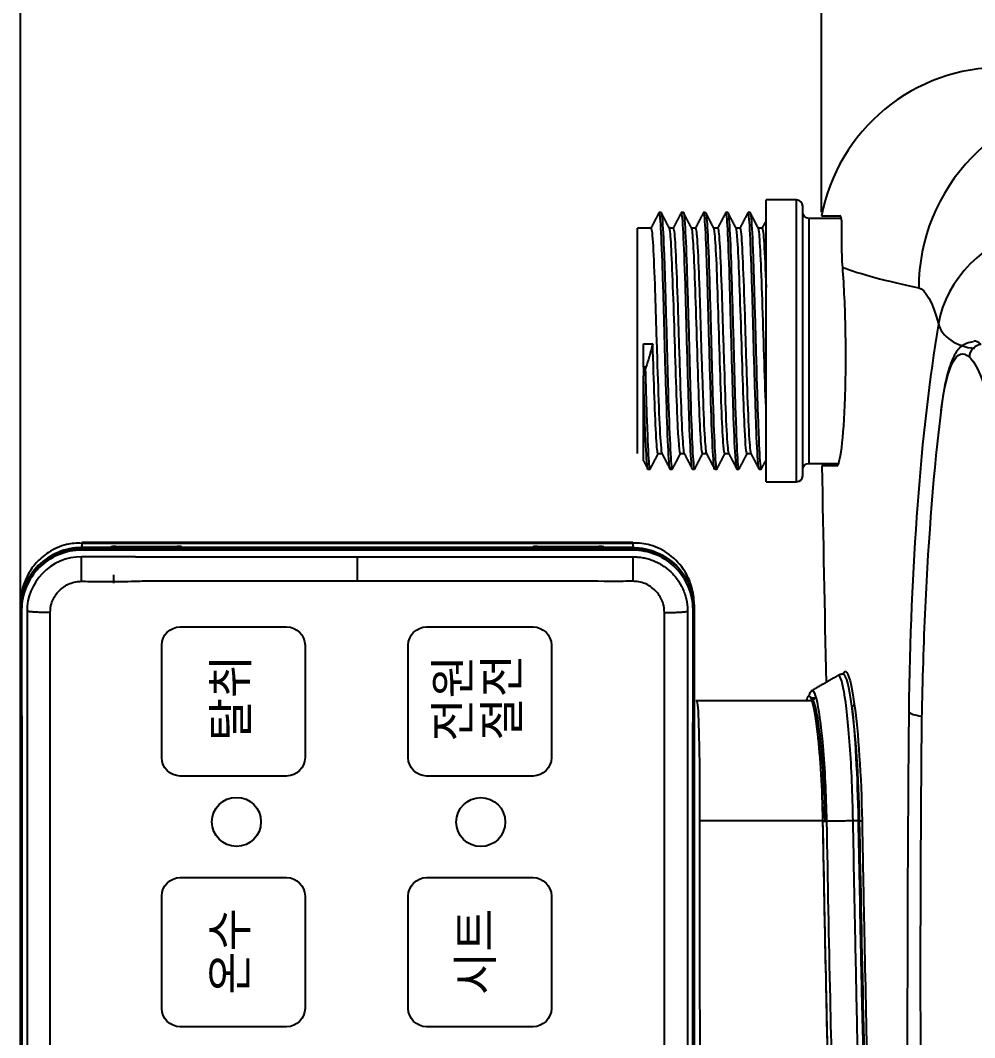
# Model space of a CAD drawing. Header units: millimetres. Extents: x 28 to 2369, y -329 to 1679.
# Drawn here: x 959.8 to 1037.6, y 1302.8 to 1385.9 of the extents above; entities that cross this region are included whole.
import ezdxf

# ---------------------------------------------------------------- set-up
doc = ezdxf.new("R2010")
doc.units = ezdxf.units.MM
doc.layers.get('Defpoints').update_dxf_attribs({"linetype": 'CONTINUOUS'})
doc.layers.add('1LINE', color=7, linetype='CONTINUOUS')
doc.styles.add('Annotative', font='malgun.ttf')
doc.dimstyles.new('WOO', dxfattribs={"dimtxt": 20, "dimasz": 2, "dimexe": 1.25, "dimexo": 0.3, "dimgap": 1, "dimtad": 1, "dimdec": 1, "dimzin": 1, "dimdsep": 46, "dimtxsty": 'Annotative', "dimcen": 0, "dimclrd": 1, "dimclre": 1, "dimclrt": 2, "dimadec": 0, "dimazin": 0, "dimtfac": 1, "dimtdec": 1, "dimtofl": 0, "dimtmove": 0, "dimatfit": 3, "dimfxl": 0, "dimarcsym": 0})

# ---------------------------------------------------------------- blocks, each defined once
blk = doc.blocks.new('*D10')
at = {"layer": '1LINE', "color": 1, "lineweight": -2}
for p, q in [((959.768, 1338.148), (959.768, 1509.311)), ((1424.692, 1367.077), (1424.692, 1509.311)), ((961.768, 1508.061), (1422.692, 1508.061))]:
    blk.add_line(p, q, dxfattribs=at)
at = {"layer": '1LINE', "color": 1}
for points in [[(961.768, 1508.394), (961.768, 1507.728), (959.768, 1508.061)], [(1422.692, 1508.394), (1422.692, 1507.728), (1424.692, 1508.061)]]:
    blk.add_solid(points, dxfattribs=at)
at = {"layer": 'Defpoints', "color": 0}
for p in [(1424.692, 1508.061), (1424.692, 1366.777), (959.768, 1337.848)]:
    blk.add_point(p, dxfattribs=at)
at = {"layer": '1LINE', "color": 2, "insert": (1192.23, 1519.394), "char_height": 20, "attachment_point": 5, "style": 'Annotative'}
blk.add_mtext('464', dxfattribs=at)
blk = doc.blocks.new('*D16')
at = {"layer": '1LINE', "color": 1, "lineweight": -2}
for p, q in [((1025.134, 1370.203), (1025.134, 1452.57)), ((1424.692, 1367.575), (1424.692, 1452.57)), ((1027.134, 1451.32), (1422.692, 1451.32))]:
    blk.add_line(p, q, dxfattribs=at)
at = {"layer": '1LINE', "color": 1}
for points in [[(1027.134, 1451.653), (1027.134, 1450.987), (1025.134, 1451.32)], [(1422.692, 1451.653), (1422.692, 1450.987), (1424.692, 1451.32)]]:
    blk.add_solid(points, dxfattribs=at)
at = {"layer": 'Defpoints', "color": 0}
for p in [(1424.692, 1451.32), (1025.134, 1369.903), (1424.692, 1367.275)]:
    blk.add_point(p, dxfattribs=at)
at = {"layer": '1LINE', "color": 2, "insert": (1224.913, 1462.653), "char_height": 20, "attachment_point": 5, "style": 'Annotative'}
blk.add_mtext('400', dxfattribs=at)

msp = doc.modelspace()

# ---------------------------------------------------------------- linework, layer by layer
at = {"layer": '1LINE'}
for p, q in [((1023.117, 1371.203), (1020.617, 1371.203)), ((1020.617, 1359.703), (1020.617, 1371.203)), ((1023.117, 1348.203), (1023.117, 1371.203)), ((1023.617, 1359.703), (1023.617, 1370.703)), ((1012.059, 1370.18), (1011.896, 1370.18)), ((1013.875, 1370.18), (1013.707, 1370.18)), ((1015.688, 1370.18), (1015.524, 1370.18)), ((1017.502, 1370.18), (1017.338, 1370.18)), ((1019.318, 1370.18), (1019.151, 1370.18)), ((1026.724, 1369.703), (1024.117, 1369.703)), ((1024.117, 1369.703), (1024.117, 1359.703)), ((1011.23, 1368.903), (1010.117, 1368.903)), ((1010.117, 1359.703), (1010.117, 1368.903)), ((1013.043, 1368.903), (1012.735, 1368.903)), ((1014.859, 1368.903), (1014.549, 1368.903)), ((1016.672, 1368.903), (1016.363, 1368.903)), ((1018.487, 1368.903), (1018.178, 1368.903)), ((1020.302, 1368.903), (1019.992, 1368.903)), ((1010.117, 1350.503), (1010.117, 1359.703)), ((1010.617, 1357.546), (1010.617, 1359.467)), ((1020.617, 1348.203), (1020.617, 1359.703)), ((1023.617, 1348.703), (1023.617, 1359.703)), ((1024.117, 1359.703), (1024.117, 1349.703)), ((1010.617, 1357.546), (1010.617, 1357.395)), ((1010.812, 1357.546), (1010.617, 1357.546)), ((1010.617, 1357.395), (1010.617, 1356.859)), ((1011.817, 1350.503), (1012.127, 1350.503)), ((1013.632, 1350.503), (1013.941, 1350.503)), ((1015.448, 1350.503), (1015.756, 1350.503)), ((1017.26, 1350.503), (1017.57, 1350.503)), ((1019.076, 1350.503), (1019.384, 1350.503)), ((1010.986, 1349.225), (1011.153, 1349.225)), ((1012.803, 1349.225), (1012.967, 1349.225)), ((1014.617, 1349.225), (1014.78, 1349.225)), ((1016.429, 1349.225), (1016.597, 1349.225)), ((1018.246, 1349.225), (1018.409, 1349.225)), ((1020.059, 1349.225), (1020.224, 1349.225)), ((1024.117, 1349.703), (1026.483, 1349.703)), ((1020.617, 1348.203), (1023.117, 1348.203)), ((1009.74, 1343.247), (964.795, 1343.247)), ((967.159, 1342.833), (964.768, 1342.833)), ((1009.765, 1342.833), (964.77, 1342.833)), ((1009.753, 1343.169), (964.782, 1343.169)), ((967.159, 1342.833), (967.159, 1342.896)), ((967.559, 1342.833), (967.559, 1342.928)), ((967.559, 1342.928), (972.559, 1342.928)), ((972.559, 1342.833), (972.559, 1342.928)), ((972.959, 1342.896), (972.959, 1342.833)), ((1001.577, 1342.833), (972.959, 1342.833)), ((1001.577, 1342.833), (1001.577, 1342.896)), ((1001.977, 1342.833), (1001.977, 1342.928)), ((1001.977, 1342.928), (1006.977, 1342.928)), ((1006.977, 1342.833), (1006.977, 1342.928)), ((1007.377, 1342.896), (1007.377, 1342.833)), ((1009.767, 1342.833), (1007.377, 1342.833)), ((1024.412, 1330.339), (1014.89, 1330.339)), ((1024.622, 1330.534), (1024.317, 1330.534)), ((1025.432, 1320.539), (1015.202, 1320.539)), ((1025.26, 1320.536), (1025.433, 1320.539)), ((1028.139, 1320.539), (1028.256, 1320.539)), ((1028.256, 1320.539), (1028.455, 1320.543))]:
    msp.add_line(p, q, dxfattribs=at)
for centre in [(977.404, 1320.454), (997.338, 1320.44)]:
    msp.add_circle(centre, 2, dxfattribs=at)
for centre, start, end in [((1023.117, 1370.703), 0, 90), ((1023.117, 1348.703), 270, 0)]:
    msp.add_arc(centre, 0.5, start, end, dxfattribs=at)
at = {"layer": '1LINE', "extrusion": (0, 0, -1)}
for centre, start, end in [((-1024.117, 1370.203), 270, 0), ((-1024.117, 1349.203), 0, 89.99998)]:
    msp.add_arc(centre, 0.5, start, end, dxfattribs=at)
at = {"layer": '1LINE'}
for centre, major_axis, ratio, start_param, end_param in [((1047.848, 1364.136), (-3.176, -14.66), 0.983811, 3.358362, 4.929434), ((1037.639, 1361.119), (-2.957, 0.503), 0.671351, 0.260245, 1.684262), ((1038.187, 1358.416), (0.665, 0.747), 0.957771, 0.748405, 2.308125), ((967.559, 1342.896), (-0.4, 0), 0.079257, 4.712389, 6.283185), ((967.159, 1342.697), (-0.2, 0), 0.996854, 3.892059, 4.712389), ((972.559, 1342.896), (-0.4, 0), 0.079257, 3.141593, 4.712389), ((972.959, 1342.697), (-0.2, 0), 0.996854, 4.712389, 5.532719), ((1001.977, 1342.896), (-0.4, 0), 0.079257, 4.712389, 6.283185), ((1001.577, 1342.697), (-0.2, 0), 0.996854, 3.892059, 4.712389), ((1006.977, 1342.896), (-0.4, 0), 0.079257, 3.141593, 4.712389), ((1007.377, 1342.697), (-0.2, 0), 0.996854, 4.712389, 5.532719), ((1027.625, 1330.048), (0.198, 0.027), 0.776965, 4.605342, 6.127959)]:
    msp.add_ellipse(centre, major_axis=major_axis, ratio=ratio, start_param=start_param, end_param=end_param, dxfattribs=at)
for points, knots in [([(1039.846, 1382.026), (1036.372, 1382.026), (1032.995, 1380.813), (1027.643, 1376.408), (1025.797, 1373.312), (1025.134, 1369.903)], [0, 0, 0, 0, 0.5, 0.5, 1, 1, 1, 1]), ([(1012.8, 1349.225), (1012.8, 1349.225), (1012.799, 1349.225), (1012.747, 1349.233), (1012.704, 1349.759), (1012.593, 1351.726), (1012.543, 1353.157), (1012.443, 1356.485), (1012.38, 1358.401), (1012.281, 1362.188), (1012.235, 1364.034), (1012.123, 1367.152), (1012.076, 1368.427), (1011.979, 1369.928), (1011.924, 1370.257), (1011.878, 1370.164)], [0, 0, 0, 0, 0.001695, 0.001695, 0.170842, 0.170842, 0.33999, 0.33999, 0.509137, 0.509137, 0.678284, 0.678284, 0.847431, 0.847431, 1, 1, 1, 1]), ([(1012.075, 1370.161), (1012.099, 1370.113), (1012.122, 1369.952), (1012.193, 1369.114), (1012.254, 1368.072), (1012.353, 1365.271), (1012.4, 1363.545), (1012.511, 1359.907), (1012.557, 1357.979), (1012.656, 1354.453), (1012.717, 1352.876), (1012.813, 1350.486), (1012.862, 1349.673), (1012.936, 1349.27), (1012.953, 1349.223), (1012.969, 1349.226)], [0, 0, 0, 0, 0.08264, 0.08264, 0.25509, 0.25509, 0.427541, 0.427541, 0.599991, 0.599991, 0.772441, 0.772441, 0.944891, 0.944891, 1, 1, 1, 1]), ([(1014.615, 1349.227), (1014.584, 1349.233), (1014.554, 1349.431), (1014.474, 1350.433), (1014.412, 1351.557), (1014.315, 1354.459), (1014.265, 1356.235), (1014.151, 1359.982), (1014.107, 1361.932), (1014.004, 1365.413), (1013.944, 1366.964), (1013.848, 1369.236), (1013.794, 1369.938), (1013.721, 1370.183), (1013.706, 1370.193), (1013.691, 1370.16)], [0, 0, 0, 0, 0.10375, 0.10375, 0.273066, 0.273066, 0.442383, 0.442383, 0.611699, 0.611699, 0.781016, 0.781016, 0.950332, 0.950332, 1, 1, 1, 1]), ([(1013.876, 1370.179), (1013.916, 1370.173), (1013.951, 1369.853), (1014.044, 1368.474), (1014.101, 1367.252), (1014.196, 1364.186), (1014.252, 1362.369), (1014.361, 1358.673), (1014.401, 1356.777), (1014.507, 1353.413), (1014.563, 1351.975), (1014.657, 1349.932), (1014.715, 1349.328), (1014.774, 1349.229), (1014.778, 1349.225), (1014.783, 1349.225)], [0, 0, 0, 0, 0.135022, 0.135022, 0.304863, 0.304863, 0.474705, 0.474705, 0.644546, 0.644546, 0.814388, 0.814388, 0.984229, 0.984229, 1, 1, 1, 1]), ([(1016.429, 1349.227), (1016.417, 1349.227), (1016.405, 1349.255), (1016.346, 1349.55), (1016.295, 1350.301), (1016.182, 1352.662), (1016.14, 1354.237), (1016.033, 1357.759), (1015.974, 1359.722), (1015.879, 1363.436), (1015.824, 1365.192), (1015.714, 1368.038), (1015.672, 1369.112), (1015.585, 1370.018), (1015.553, 1370.185), (1015.522, 1370.178)], [0, 0, 0, 0, 0.039855, 0.039855, 0.211788, 0.211788, 0.383722, 0.383722, 0.555655, 0.555655, 0.727588, 0.727588, 0.899521, 0.899521, 1, 1, 1, 1]), ([(1015.707, 1370.161), (1015.752, 1370.059), (1015.792, 1369.544), (1015.896, 1367.716), (1015.945, 1366.329), (1016.043, 1363.041), (1016.105, 1361.156), (1016.204, 1357.451), (1016.248, 1355.615), (1016.359, 1352.458), (1016.407, 1351.178), (1016.504, 1349.532), (1016.565, 1349.144), (1016.612, 1349.24)], [0, 0, 0, 0, 0.153942, 0.153942, 0.324041, 0.324041, 0.49414, 0.49414, 0.66424, 0.66424, 0.834339, 0.834339, 1, 1, 1, 1]), ([(1018.227, 1349.243), (1018.19, 1349.323), (1018.157, 1349.687), (1018.064, 1351.15), (1018.007, 1352.466), (1017.911, 1355.634), (1017.852, 1357.493), (1017.744, 1361.305), (1017.702, 1363.194), (1017.593, 1366.475), (1017.54, 1367.874), (1017.444, 1369.705), (1017.385, 1370.181), (1017.336, 1370.18)], [0, 0, 0, 0, 0.130782, 0.130782, 0.306065, 0.306065, 0.481349, 0.481349, 0.656633, 0.656633, 0.831916, 0.831916, 1, 1, 1, 1]), ([(1017.504, 1370.179), (1017.516, 1370.179), (1017.528, 1370.152), (1017.586, 1369.867), (1017.636, 1369.126), (1017.747, 1366.85), (1017.789, 1365.316), (1017.894, 1361.85), (1017.954, 1359.925), (1018.047, 1356.26), (1018.099, 1354.507), (1018.209, 1351.601), (1018.251, 1350.497), (1018.339, 1349.438), (1018.376, 1349.224), (1018.411, 1349.227)], [0, 0, 0, 0, 0.039354, 0.039354, 0.208942, 0.208942, 0.378529, 0.378529, 0.548117, 0.548117, 0.717704, 0.717704, 0.887292, 0.887292, 1, 1, 1, 1]), ([(1020.058, 1349.227), (1020.034, 1349.234), (1020.011, 1349.343), (1019.942, 1350.02), (1019.882, 1350.998), (1019.778, 1353.693), (1019.734, 1355.397), (1019.621, 1359.067), (1019.571, 1361.037), (1019.473, 1364.63), (1019.412, 1366.268), (1019.312, 1368.799), (1019.264, 1369.653), (1019.182, 1370.154), (1019.159, 1370.207), (1019.137, 1370.162)], [0, 0, 0, 0, 0.076353, 0.076353, 0.246038, 0.246038, 0.415723, 0.415723, 0.585408, 0.585408, 0.755093, 0.755093, 0.924778, 0.924778, 1, 1, 1, 1]), ([(1019.333, 1370.162), (1019.35, 1370.125), (1019.367, 1370.03), (1019.431, 1369.434), (1019.489, 1368.492), (1019.593, 1365.887), (1019.636, 1364.228), (1019.746, 1360.63), (1019.798, 1358.691), (1019.893, 1355.115), (1019.952, 1353.464), (1020.054, 1350.859), (1020.098, 1349.94), (1020.179, 1349.318), (1020.202, 1349.223), (1020.225, 1349.228)], [0, 0, 0, 0, 0.059692, 0.059692, 0.232256, 0.232256, 0.404821, 0.404821, 0.577386, 0.577386, 0.74995, 0.74995, 0.922515, 0.922515, 1, 1, 1, 1]), ([(1026.874, 1365.704), (1026.773, 1367.009), (1026.808, 1368.069), (1026.818, 1369.516), (1026.784, 1369.903), (1026.643, 1369.903)], [0, 0, 0, 0, 0.5, 0.5, 1, 1, 1, 1]), ([(1014.841, 1368.889), (1014.888, 1368.972), (1014.945, 1368.664), (1015.044, 1367.264), (1015.092, 1366.126), (1015.202, 1363.364), (1015.249, 1361.723), (1015.35, 1358.395), (1015.411, 1356.729), (1015.51, 1353.826), (1015.562, 1352.586), (1015.663, 1351.042), (1015.702, 1350.618), (1015.745, 1350.523)], [0, 0, 0, 0, 0.161078, 0.161078, 0.333924, 0.333924, 0.50677, 0.50677, 0.679617, 0.679617, 0.852463, 0.852463, 1, 1, 1, 1]), ([(1011.228, 1368.902), (1011.231, 1368.902), (1011.234, 1368.901), (1011.291, 1368.847), (1011.349, 1368.342), (1011.447, 1366.532), (1011.502, 1365.253), (1011.608, 1362.287), (1011.651, 1360.585), (1011.762, 1357.283), (1011.817, 1355.676), (1011.914, 1352.977), (1011.973, 1351.899), (1012.058, 1350.817), (1012.089, 1350.568), (1012.122, 1350.515)], [0, 0, 0, 0, 0.009951, 0.009951, 0.184824, 0.184824, 0.359696, 0.359696, 0.534569, 0.534569, 0.709442, 0.709442, 0.884314, 0.884314, 1, 1, 1, 1]), ([(1013.647, 1350.517), (1013.568, 1350.409), (1013.481, 1351.488), (1013.295, 1355.705), (1013.206, 1359.025), (1012.999, 1364.989), (1012.905, 1367.482), (1012.788, 1368.7), (1012.763, 1368.844), (1012.737, 1368.881)], [0, 0, 0, 0, 0.277261, 0.277261, 0.596178, 0.596178, 0.915094, 0.915094, 1, 1, 1, 1]), ([(1013.043, 1368.901), (1013.066, 1368.906), (1013.09, 1368.819), (1013.172, 1368.245), (1013.217, 1367.399), (1013.321, 1365.065), (1013.38, 1363.58), (1013.477, 1360.352), (1013.531, 1358.629), (1013.64, 1355.467), (1013.684, 1354.009), (1013.793, 1351.769), (1013.848, 1351.002), (1013.908, 1350.596), (1013.921, 1350.542), (1013.935, 1350.519)], [0, 0, 0, 0, 0.080037, 0.080037, 0.254964, 0.254964, 0.429891, 0.429891, 0.604818, 0.604818, 0.779745, 0.779745, 0.954672, 0.954672, 1, 1, 1, 1]), ([(1015.464, 1350.518), (1015.449, 1350.491), (1015.434, 1350.501), (1015.366, 1350.705), (1015.316, 1351.247), (1015.226, 1352.989), (1015.173, 1354.185), (1015.075, 1356.914), (1015.035, 1358.456), (1014.936, 1361.529), (1014.881, 1363.054), (1014.79, 1365.69), (1014.742, 1366.812), (1014.642, 1368.361), (1014.601, 1368.808), (1014.556, 1368.889)], [0, 0, 0, 0, 0.050387, 0.050387, 0.209528, 0.209528, 0.368669, 0.368669, 0.527811, 0.527811, 0.686952, 0.686952, 0.846093, 0.846093, 1, 1, 1, 1]), ([(1017.262, 1350.503), (1017.225, 1350.502), (1017.184, 1350.726), (1017.098, 1351.728), (1017.057, 1352.66), (1016.954, 1355.039), (1016.905, 1356.469), (1016.816, 1359.47), (1016.764, 1361.048), (1016.663, 1363.989), (1016.622, 1365.322), (1016.524, 1367.425), (1016.471, 1368.199), (1016.408, 1368.748), (1016.39, 1368.843), (1016.372, 1368.882)], [0, 0, 0, 0, 0.124506, 0.124506, 0.287082, 0.287082, 0.449658, 0.449658, 0.612234, 0.612234, 0.774811, 0.774811, 0.937387, 0.937387, 1, 1, 1, 1]), ([(1016.657, 1368.888), (1016.672, 1368.917), (1016.689, 1368.9), (1016.762, 1368.644), (1016.815, 1367.993), (1016.913, 1365.955), (1016.972, 1364.582), (1017.074, 1361.493), (1017.12, 1359.77), (1017.233, 1356.512), (1017.282, 1354.963), (1017.381, 1352.431), (1017.442, 1351.482), (1017.515, 1350.72), (1017.538, 1350.572), (1017.563, 1350.523)], [0, 0, 0, 0, 0.054725, 0.054725, 0.22739, 0.22739, 0.400055, 0.400055, 0.572721, 0.572721, 0.745386, 0.745386, 0.918051, 0.918051, 1, 1, 1, 1]), ([(1019.082, 1350.524), (1019.015, 1350.46), (1018.946, 1351.123), (1018.794, 1354.315), (1018.699, 1357.469), (1018.494, 1363.58), (1018.402, 1366.443), (1018.26, 1368.467), (1018.224, 1368.82), (1018.184, 1368.89)], [0, 0, 0, 0, 0.222659, 0.222659, 0.542793, 0.542793, 0.862926, 0.862926, 1, 1, 1, 1]), ([(1018.485, 1368.901), (1018.518, 1368.908), (1018.552, 1368.744), (1018.639, 1367.882), (1018.683, 1366.906), (1018.793, 1364.384), (1018.846, 1362.832), (1018.943, 1359.538), (1019.002, 1357.83), (1019.107, 1354.762), (1019.152, 1353.386), (1019.263, 1351.372), (1019.313, 1350.739), (1019.367, 1350.537), (1019.373, 1350.523), (1019.379, 1350.514)], [0, 0, 0, 0, 0.107893, 0.107893, 0.282361, 0.282361, 0.456829, 0.456829, 0.631296, 0.631296, 0.805764, 0.805764, 0.980232, 0.980232, 1, 1, 1, 1]), ([(1020.617, 1354.268), (1020.513, 1356.768), (1020.424, 1360.131), (1020.226, 1365.908), (1020.128, 1368.099), (1020.026, 1368.804), (1020.013, 1368.859), (1020, 1368.883)], [0, 0, 0, 0, 0.466922, 0.466922, 0.933844, 0.933844, 1, 1, 1, 1]), ([(1020.299, 1368.903), (1020.35, 1368.906), (1020.41, 1368.462), (1020.509, 1366.757), (1020.562, 1365.526), (1020.617, 1364.049)], [0, 0, 0, 0, 0.498999, 0.498999, 1, 1, 1, 1]), ([(1026.39, 1349.503), (1026.53, 1349.503), (1026.67, 1350.029), (1026.913, 1351.973), (1027.015, 1353.407), (1027.13, 1356.733), (1027.145, 1358.627), (1027.075, 1362.383), (1026.991, 1364.199), (1026.874, 1365.704)], [0, 0, 0, 0, 0.25, 0.25, 0.5, 0.5, 0.75, 0.75, 1, 1, 1, 1]), ([(1034.694, 1361.095), (1033.94, 1356.684), (1033.374, 1351.655), (1032.575, 1340.981), (1032.342, 1335.351), (1032.269, 1329.396)], [0, 0, 0, 0, 0.5, 0.5, 1, 1, 1, 1]), ([(1011.373, 1359.467), (1011.33, 1359.288), (1011.285, 1359.11), (1011.189, 1358.756), (1011.138, 1358.579), (1011, 1358.116), (1010.908, 1357.83), (1010.812, 1357.546)], [0, 0, 0, 0, 0.27556, 0.27556, 0.551111, 0.551111, 1, 1, 1, 1]), ([(1011.815, 1350.518), (1011.761, 1350.501), (1011.708, 1350.942), (1011.566, 1353.427), (1011.469, 1356.369), (1011.373, 1359.467)], [0, 0, 0, 0, 0.35718, 0.35718, 1, 1, 1, 1]), ([(1037.513, 1359.629), (1037.135, 1359.566), (1036.451, 1359.319), (1035.85, 1358.346), (1035.319, 1356.859), (1035.023, 1355.094), (1034.887, 1354.01), (1034.871, 1353.873)], [0, 0, 0, 0, 0.173392, 0.367158, 0.641007, 0.955374, 1, 1, 1, 1]), ([(1034.931, 1354.113), (1035.151, 1355.887), (1035.471, 1357.233), (1036.255, 1358.707), (1036.721, 1358.82), (1037.21, 1358.385)], [0, 0, 0, 0, 0.5, 0.5, 1, 1, 1, 1]), ([(1010.761, 1357.395), (1010.808, 1355.561), (1010.865, 1353.869), (1010.97, 1351.163), (1011.013, 1350.152), (1011.097, 1349.356), (1011.126, 1349.219), (1011.154, 1349.227)], [0, 0, 0, 0, 0.393054, 0.393054, 0.786107, 0.786107, 1, 1, 1, 1]), ([(1010.973, 1349.241), (1010.957, 1349.27), (1010.942, 1349.343), (1010.881, 1349.859), (1010.823, 1350.769), (1010.715, 1353.363), (1010.672, 1355.023), (1010.617, 1356.859)], [0, 0, 0, 0, 0.129279, 0.129279, 0.56464, 0.56464, 1, 1, 1, 1]), ([(1010.617, 1349.923), (1010.617, 1349.923), (1010.617, 1349.949), (1010.617, 1350.245), (1010.617, 1351.036), (1010.617, 1353.436), (1010.617, 1355.054), (1010.617, 1356.859)], [0, 0, 0, 0, 0.097199, 0.097199, 0.5486, 0.5486, 1, 1, 1, 1]), ([(1224.776, 844.683), (1212.04, 844.676), (1199.232, 846.913), (1175.255, 854.472), (1163.931, 859.799), (1147.735, 869.631), (1142.456, 873.239), (1132.448, 880.928), (1127.681, 885.023), (1118.579, 893.668), (1114.242, 898.216), (1105.95, 907.714), (1101.979, 912.687), (1090.767, 927.939), (1084.203, 938.582), (1075.751, 955.273), (1073.247, 961.001), (1069.512, 969.601), (1068.291, 972.48), (1066.124, 978.383), (1065.154, 981.394), (1063.19, 987.402), (1062.155, 990.385), (1060.174, 996.382), (1059.264, 999.408), (1056.73, 1008.532), (1055.294, 1014.654), (1052.921, 1023.798), (1052.192, 1026.856), (1050.933, 1033.003), (1050.37, 1036.086), (1048.639, 1045.329), (1047.496, 1051.491), (1045.901, 1060.75), (1045.399, 1063.841), (1044.549, 1070.046), (1044.179, 1073.157), (1043.063, 1082.488), (1042.342, 1088.71), (1040.305, 1107.393), (1039.061, 1119.861), (1035.998, 1157.349), (1034.841, 1182.341), (1034.133, 1219.818), (1033.983, 1232.305), (1033.652, 1257.265), (1033.503, 1269.738), (1033.254, 1294.665), (1033.192, 1307.121), (1033.275, 1321.123), (1033.286, 1322.679), (1033.311, 1325.79), (1033.317, 1327.353), (1033.397, 1331.981), (1033.494, 1335.019), (1033.901, 1343.774), (1034.327, 1349.212), (1034.931, 1354.113)], [0, 0, 0, 0, 0.0625, 0.0625, 0.125, 0.125, 0.15625, 0.15625, 0.1875, 0.1875, 0.21875, 0.21875, 0.25, 0.25, 0.3125, 0.3125, 0.34375, 0.34375, 0.359375, 0.359375, 0.375, 0.375, 0.390625, 0.390625, 0.40625, 0.40625, 0.4375, 0.4375, 0.453125, 0.453125, 0.46875, 0.46875, 0.5, 0.5, 0.515625, 0.515625, 0.53125, 0.53125, 0.5625, 0.5625, 0.625, 0.625, 0.75, 0.75, 0.8125, 0.8125, 0.875, 0.875, 0.9375, 0.9375, 0.945313, 0.945313, 0.953125, 0.953125, 0.96875, 0.96875, 1, 1, 1, 1]), ([(964.77, 1342.833), (963.45, 1342.833), (962.151, 1342.289), (960.308, 1340.448), (959.769, 1339.144), (959.77, 1337.846)], [0, 0, 0, 0, 0.5, 0.5, 1, 1, 1, 1]), ([(959.77, 1337.792), (959.769, 1339.091), (960.31, 1340.397), (962.154, 1342.237), (963.467, 1342.779), (964.77, 1342.779)], [0, 0, 0, 0, 0.5, 0.5, 1, 1, 1, 1]), ([(964.791, 1343.178), (964.357, 1343.208), (963.407, 1343.147), (962.102, 1342.543), (961.071, 1341.662), (960.419, 1340.743), (960.052, 1339.91), (959.884, 1339.255), (959.823, 1338.855), (959.802, 1338.648), (959.796, 1338.562), (959.795, 1338.532)], [0, 0, 0, 0, 0.155524, 0.354608, 0.517014, 0.65446, 0.768743, 0.856153, 0.912329, 0.961412, 1, 1, 1, 1]), ([(964.77, 1342.627), (963.477, 1342.627), (962.21, 1342.097), (960.405, 1340.298), (959.872, 1339.032), (959.872, 1337.743)], [0, 0, 0, 0, 0.5, 0.5, 1, 1, 1, 1]), ([(964.77, 1342.779), (966.103, 1342.779), (967.436, 1342.779), (974.103, 1342.779), (979.436, 1342.779), (985.602, 1342.779), (986.435, 1342.779), (988.601, 1342.779), (989.934, 1342.779), (996.601, 1342.779), (1001.934, 1342.779), (1008.1, 1342.779), (1008.933, 1342.779), (1009.765, 1342.779)], [0, 0, 0, 0, 0.088897, 0.088897, 0.444487, 0.444487, 0.5, 0.5, 0.588897, 0.588897, 0.944487, 0.944487, 1, 1, 1, 1]), ([(1014.741, 1338.524), (1014.741, 1338.587), (1014.724, 1338.752), (1014.662, 1339.206), (1014.475, 1339.959), (1013.938, 1341.114), (1012.833, 1342.318), (1011.281, 1343.109), (1010.242, 1343.215), (1009.748, 1343.192)], [0, 0, 0, 0, 0.077546, 0.136942, 0.230855, 0.372739, 0.609365, 0.823687, 1, 1, 1, 1]), ([(1009.765, 1342.833), (1011.085, 1342.833), (1012.384, 1342.289), (1014.227, 1340.448), (1014.766, 1339.144), (1014.765, 1337.846)], [0, 0, 0, 0, 0.5, 0.5, 1, 1, 1, 1]), ([(1009.765, 1342.779), (1011.067, 1342.779), (1012.378, 1342.239), (1014.223, 1340.4), (1014.766, 1339.09), (1014.765, 1337.792)], [0, 0, 0, 0, 0.5, 0.5, 1, 1, 1, 1]), ([(1014.663, 1337.743), (1014.663, 1339.032), (1014.132, 1340.295), (1012.327, 1342.095), (1011.058, 1342.627), (1009.765, 1342.627)], [0, 0, 0, 0, 0.5, 0.5, 1, 1, 1, 1]), ([(964.768, 1342.082), (963.562, 1342.091), (961.247, 1341.083), (960.305, 1338.767), (960.312, 1337.64)], [0, 0, 0, 0, 0.51559, 1, 1, 1, 1]), ([(962.209, 1337.532), (962.217, 1337.776), (962.243, 1338.018), (962.403, 1338.575), (962.563, 1338.877), (962.999, 1339.405), (963.277, 1339.633), (963.865, 1339.944), (964.209, 1340.042), (964.621, 1340.078), (964.694, 1340.082), (964.768, 1340.085)], [0, 0, 0, 0, 0.177439, 0.177439, 0.433194, 0.433194, 0.688948, 0.688948, 0.944703, 0.944703, 1, 1, 1, 1]), ([(964.768, 1340.085), (964.869, 1340.084), (965.217, 1340.08), (965.829, 1340.081), (967.194, 1340.078), (968.313, 1340.081), (969.168, 1340.083)], [0, 0, 0, 0, 0.068944, 0.237286, 0.41744, 1, 1, 1, 1]), ([(987.268, 1340.082), (981.723, 1340.082), (976.178, 1340.082), (970.145, 1340.082), (969.656, 1340.082), (969.168, 1340.081)], [0, 0, 0, 0, 0.919001, 0.919001, 1, 1, 1, 1]), ([(1009.768, 1340.085), (1009.501, 1340.094), (1009.232, 1340.082), (1008.619, 1340.078), (1008.275, 1340.078), (1006.555, 1340.085), (1005.179, 1340.082), (998.301, 1340.082), (992.798, 1340.082), (987.286, 1340.082), (987.277, 1340.082), (987.268, 1340.082)], [0, 0, 0, 0, 0.035937, 0.035937, 0.081787, 0.081787, 0.265188, 0.265188, 0.998792, 0.998792, 1, 1, 1, 1]), ([(1012.326, 1337.532), (1012.318, 1337.776), (1012.292, 1338.018), (1012.132, 1338.575), (1011.972, 1338.877), (1011.536, 1339.405), (1011.258, 1339.633), (1010.67, 1339.944), (1010.326, 1340.042), (1009.914, 1340.078), (1009.841, 1340.082), (1009.768, 1340.085)], [0, 0, 0, 0, 0.177439, 0.177439, 0.433194, 0.433194, 0.688948, 0.688948, 0.944703, 0.944703, 1, 1, 1, 1]), ([(959.778, 1097.451), (959.779, 1098.714), (959.78, 1099.977), (959.784, 1106.555), (959.787, 1111.871), (959.792, 1122.503), (959.794, 1127.819), (959.796, 1133.188), (959.796, 1133.24), (959.798, 1140.157), (959.8, 1147.022), (959.802, 1157.319), (959.803, 1160.752), (959.804, 1171.05), (959.805, 1177.915), (959.805, 1188.213), (959.805, 1191.646), (959.805, 1201.944), (959.805, 1208.81), (959.804, 1219.108), (959.804, 1222.541), (959.802, 1232.839), (959.801, 1239.705), (959.799, 1250.004), (959.798, 1253.437), (959.796, 1263.735), (959.794, 1270.601), (959.791, 1280.9), (959.79, 1284.333), (959.787, 1291.199), (959.786, 1294.632), (959.783, 1304.931), (959.78, 1311.797), (959.776, 1322.097), (959.775, 1325.53), (959.773, 1330.679), (959.772, 1332.396), (959.771, 1334.971), (959.77, 1335.829), (959.77, 1337.056), (959.77, 1337.424), (959.77, 1337.792)], [0, 0, 0, 0, 0.015766, 0.015766, 0.082129, 0.082129, 0.148492, 0.148492, 0.149144, 0.149144, 0.23484, 0.23484, 0.277689, 0.277689, 0.363385, 0.363385, 0.406234, 0.406234, 0.491931, 0.491931, 0.534779, 0.534779, 0.620476, 0.620476, 0.663325, 0.663325, 0.749022, 0.749022, 0.791871, 0.791871, 0.83472, 0.83472, 0.920417, 0.920417, 0.963266, 0.963266, 0.98469, 0.98469, 0.995402, 0.995402, 1, 1, 1, 1]), ([(959.872, 1337.743), (959.873, 1336.532), (959.873, 1335.32), (959.876, 1329.263), (959.878, 1324.417), (959.88, 1319.57), (959.88, 1319.57), (959.88, 1319.569)], [0, 0, 0, 0, 0.199986, 0.199986, 0.999928, 0.999928, 1, 1, 1, 1]), ([(962.209, 1097.19), (962.209, 1141.604), (962.209, 1186.018), (962.209, 1252.687), (962.209, 1274.941), (962.209, 1308.427), (962.209, 1319.659), (962.209, 1332.295), (962.209, 1333.699), (962.209, 1335.804), (962.211, 1336.507), (962.204, 1337.316), (962.205, 1337.424), (962.209, 1337.532)], [0, 0, 0, 0, 0.554389, 0.554389, 0.832173, 0.832173, 0.972371, 0.972371, 0.989896, 0.989896, 0.998658, 0.998658, 1, 1, 1, 1]), ([(1012.326, 1097.19), (1012.326, 1141.604), (1012.326, 1186.018), (1012.326, 1252.687), (1012.326, 1274.941), (1012.326, 1308.427), (1012.326, 1319.659), (1012.326, 1332.295), (1012.326, 1333.699), (1012.326, 1335.804), (1012.324, 1336.507), (1012.331, 1337.316), (1012.33, 1337.424), (1012.326, 1337.532)], [0, 0, 0, 0, 0.554389, 0.554389, 0.832173, 0.832173, 0.972371, 0.972371, 0.989896, 0.989896, 0.998658, 0.998658, 1, 1, 1, 1]), ([(1014.654, 1097.401), (1014.654, 1098.546), (1014.653, 1099.69), (1014.649, 1105.68), (1014.646, 1110.525), (1014.642, 1120.215), (1014.64, 1125.06), (1014.637, 1131.017), (1014.637, 1132.129), (1014.634, 1140.106), (1014.632, 1146.971), (1014.63, 1157.269), (1014.629, 1160.701), (1014.628, 1170.999), (1014.627, 1177.865), (1014.627, 1188.163), (1014.627, 1191.596), (1014.627, 1201.894), (1014.627, 1208.76), (1014.628, 1219.058), (1014.629, 1222.491), (1014.63, 1232.79), (1014.631, 1239.655), (1014.634, 1249.954), (1014.634, 1253.387), (1014.637, 1263.686), (1014.639, 1270.552), (1014.642, 1280.851), (1014.643, 1284.284), (1014.645, 1291.15), (1014.646, 1294.583), (1014.65, 1304.882), (1014.652, 1311.748), (1014.656, 1322.047), (1014.658, 1325.48), (1014.66, 1330.63), (1014.66, 1332.347), (1014.662, 1334.921), (1014.662, 1335.78), (1014.662, 1337.006), (1014.663, 1337.375), (1014.663, 1337.743)], [0, 0, 0, 0, 0.014291, 0.014291, 0.074774, 0.074774, 0.135257, 0.135257, 0.149141, 0.149141, 0.234838, 0.234838, 0.277687, 0.277687, 0.363384, 0.363384, 0.406233, 0.406233, 0.49193, 0.49193, 0.534779, 0.534779, 0.620476, 0.620476, 0.663325, 0.663325, 0.749022, 0.749022, 0.791871, 0.791871, 0.83472, 0.83472, 0.920417, 0.920417, 0.963266, 0.963266, 0.98469, 0.98469, 0.995402, 0.995402, 1, 1, 1, 1]), ([(1014.765, 1337.792), (1014.765, 1336.463), (1014.764, 1335.134), (1014.761, 1328.488), (1014.759, 1323.17), (1014.749, 1296.585), (1014.742, 1275.317), (1014.732, 1232.783), (1014.729, 1211.516), (1014.73, 1188.426), (1014.73, 1186.603), (1014.73, 1177.915), (1014.731, 1171.05), (1014.732, 1160.752), (1014.733, 1157.319), (1014.735, 1147.022), (1014.737, 1140.157), (1014.74, 1129.86), (1014.742, 1126.427), (1014.746, 1116.13), (1014.75, 1109.266), (1014.755, 1100.751), (1014.756, 1099.101), (1014.757, 1097.451)], [0, 0, 0, 0, 0.016591, 0.016591, 0.082954, 0.082954, 0.348406, 0.348406, 0.613859, 0.613859, 0.636615, 0.636615, 0.722311, 0.722311, 0.76516, 0.76516, 0.850856, 0.850856, 0.893704, 0.893704, 0.979401, 0.979401, 1, 1, 1, 1]), ([(1027.723, 1320.535), (1027.681, 1322.699), (1027.592, 1324.843), (1027.336, 1328.513), (1027.162, 1330.024), (1026.82, 1332.024), (1026.634, 1332.49), (1026.482, 1332.386)], [0, 0, 0, 0, 0.334476, 0.334476, 0.668953, 0.668953, 1, 1, 1, 1]), ([(1026.901, 1332.486), (1026.972, 1332.678), (1027.049, 1332.758), (1027.349, 1332.619), (1027.598, 1331.683), (1027.824, 1330.051)], [0, 0, 0, 0, 0.272753, 0.272753, 1, 1, 1, 1]), ([(1027.625, 1329.892), (1027.406, 1331.497), (1027.164, 1332.418), (1026.936, 1332.526), (1026.92, 1332.529), (1026.904, 1332.527)], [0, 0, 0, 0, 0.927259, 0.927259, 1, 1, 1, 1]), ([(1024.175, 1330.832), (1024.326, 1331.363), (1024.517, 1331.252), (1024.901, 1329.778), (1025.098, 1328.401), (1025.405, 1324.838), (1025.514, 1322.692), (1025.554, 1320.496)], [0, 0, 0, 0, 0.331592, 0.331592, 0.665796, 0.665796, 1, 1, 1, 1]), ([(1014.918, 1330.331), (1014.987, 1330.311), (1015.025, 1330.119), (1015.103, 1329.077), (1015.144, 1327.804), (1015.192, 1324.529), (1015.204, 1322.557), (1015.202, 1320.539)], [0, 0, 0, 0, 0.212003, 0.212003, 0.606002, 0.606002, 1, 1, 1, 1]), ([(1024.154, 1330.719), (1024.149, 1330.721), (1024.145, 1330.723), (1024.137, 1330.725), (1024.134, 1330.726), (1024.127, 1330.727), (1024.123, 1330.727), (1024.115, 1330.727), (1024.11, 1330.726), (1024.101, 1330.724), (1024.097, 1330.723), (1024.087, 1330.719), (1024.082, 1330.717), (1024.073, 1330.711), (1024.068, 1330.707), (1024.058, 1330.699), (1024.054, 1330.694), (1024.044, 1330.684), (1024.039, 1330.678), (1024.029, 1330.665), (1024.025, 1330.658), (1024.015, 1330.643), (1024.011, 1330.635), (1024.001, 1330.619), (1023.997, 1330.61), (1023.988, 1330.591), (1023.983, 1330.581), (1023.974, 1330.56), (1023.97, 1330.549), (1023.961, 1330.527), (1023.957, 1330.515), (1023.949, 1330.492), (1023.945, 1330.479), (1023.937, 1330.454), (1023.933, 1330.441), (1023.925, 1330.415), (1023.921, 1330.401), (1023.914, 1330.374), (1023.91, 1330.36), (1023.906, 1330.343), (1023.905, 1330.341), (1023.905, 1330.339)], [0, 0, 0, 0, 0.052012, 0.052012, 0.084755, 0.084755, 0.129948, 0.129948, 0.179685, 0.179685, 0.232403, 0.232403, 0.287064, 0.287064, 0.342955, 0.342955, 0.399559, 0.399559, 0.45648, 0.45648, 0.513407, 0.513407, 0.570079, 0.570079, 0.626275, 0.626275, 0.6818, 0.6818, 0.736482, 0.736482, 0.790167, 0.790167, 0.842718, 0.842718, 0.894011, 0.894011, 0.943911, 0.943911, 0.993747, 0.993747, 1, 1, 1, 1]), ([(1025.265, 1320.49), (1025.216, 1323.166), (1025.056, 1325.779), (1024.634, 1329.525), (1024.375, 1330.652), (1024.154, 1330.719)], [0, 0, 0, 0, 0.5, 0.5, 1, 1, 1, 1]), ([(1024.154, 1330.719), (1024.371, 1330.6), (1024.622, 1329.455), (1025.032, 1325.735), (1025.186, 1323.154), (1025.234, 1320.535)], [0, 0, 0, 0, 0.5, 0.5, 1, 1, 1, 1]), ([(1025.433, 1320.539), (1025.395, 1322.564), (1025.291, 1324.598), (1024.999, 1327.929), (1024.812, 1329.227), (1024.52, 1330.328), (1024.413, 1330.533), (1024.314, 1330.533)], [0, 0, 0, 0, 0.387547, 0.387547, 0.775094, 0.775094, 1, 1, 1, 1]), ([(1032.269, 1329.396), (1032.264, 1328.903), (1032.26, 1328.409), (1032.198, 1321.458), (1032.162, 1314.999), (1032.14, 1301.595), (1032.157, 1294.652), (1032.201, 1287.705)], [0, 0, 0, 0, 0.035538, 0.035538, 0.500613, 0.500613, 1, 1, 1, 1]), ([(1032.269, 1329.396), (1032.366, 1329.338), (1032.554, 1329.224), (1033.04, 1329.122), (1033.317, 1329.078), (1033.332, 1329.076)], [0, 0, 0, 0, 0.502434, 0.973915, 1, 1, 1, 1]), ([(1025.234, 1320.535), (1025.236, 1320.402), (1025.239, 1320.269), (1025.251, 1319.602), (1025.261, 1319.069), (1025.311, 1316.403), (1025.352, 1314.27), (1025.552, 1304.341), (1025.729, 1296.546), (1025.928, 1288.752)], [0, 0, 0, 0, 0.012582, 0.012582, 0.06291, 0.06291, 0.264222, 0.264222, 1, 1, 1, 1]), ([(1025.96, 1288.689), (1025.911, 1290.615), (1025.863, 1292.541), (1025.723, 1298.319), (1025.635, 1302.171), (1025.449, 1310.846), (1025.353, 1315.668), (1025.265, 1320.49)], [0, 0, 0, 0, 0.181703, 0.181703, 0.545108, 0.545108, 1, 1, 1, 1]), ([(1025.554, 1320.496), (1025.642, 1315.674), (1025.738, 1310.852), (1025.925, 1302.178), (1026.013, 1298.326), (1026.153, 1292.548), (1026.201, 1290.622), (1026.25, 1288.696)], [0, 0, 0, 0, 0.454893, 0.454893, 0.818298, 0.818298, 1, 1, 1, 1]), ([(1028.419, 1288.752), (1028.406, 1289.266), (1028.393, 1289.781), (1028.26, 1295.025), (1028.149, 1299.755), (1028.003, 1306.411), (1027.963, 1308.337), (1027.852, 1313.687), (1027.786, 1317.111), (1027.723, 1320.535)], [0, 0, 0, 0, 0.048586, 0.048586, 0.495012, 0.495012, 0.676826, 0.676826, 1, 1, 1, 1]), ([(1028.139, 1320.539), (1028.202, 1317.117), (1028.268, 1313.694), (1028.378, 1308.346), (1028.419, 1306.42), (1028.576, 1299.248), (1028.7, 1294.002), (1028.834, 1288.757)], [0, 0, 0, 0, 0.323034, 0.323034, 0.50484, 0.50484, 1, 1, 1, 1]), ([(1028.455, 1320.543), (1028.457, 1320.409), (1028.46, 1320.276), (1028.472, 1319.61), (1028.482, 1319.076), (1028.532, 1316.41), (1028.573, 1314.277), (1028.774, 1304.35), (1028.952, 1296.555), (1029.153, 1288.762)], [0, 0, 0, 0, 0.012583, 0.012583, 0.062915, 0.062915, 0.264245, 0.264245, 1, 1, 1, 1]), ([(959.88, 1319.569), (959.887, 1300.186), (959.894, 1280.803), (959.899, 1261.419), (959.899, 1261.418), (959.899, 1261.418)], [0, 0, 0, 0, 0.999957, 0.999957, 1, 1, 1, 1])]:
    msp.add_open_spline(points, degree=3, knots=knots, dxfattribs=at)
for points, degree in [([(1011.889, 1370.185), (1011.554, 1369.544), (1011.22, 1368.903)], 2), ([(1012.75, 1368.873), (1012.408, 1369.529), (1012.066, 1370.186)], 2), ([(1013.702, 1370.183), (1013.368, 1369.543), (1013.034, 1368.903)], 2), ([(1014.561, 1368.879), (1014.219, 1369.535), (1013.877, 1370.192)], 2), ([(1015.52, 1370.19), (1015.184, 1369.546), (1014.848, 1368.903)], 2), ([(1016.38, 1368.87), (1016.038, 1369.527), (1015.696, 1370.183)], 2), ([(1017.335, 1370.192), (1016.993, 1369.536), (1016.651, 1368.88)], 2), ([(1018.19, 1368.879), (1017.848, 1369.536), (1017.506, 1370.192)], 2), ([(1019.146, 1370.187), (1018.812, 1369.545), (1018.477, 1368.903)], 2), ([(1020.008, 1368.872), (1019.666, 1369.528), (1019.324, 1370.185)], 2), ([(1025.134, 1369.903), (1025.47, 1369.903), (1025.973, 1369.903), (1026.643, 1369.903)], 3), ([(1020.553, 1369.403), (1020.292, 1368.903)], 1), ([(1042.678, 1369.302), (1038.35, 1367.727), (1035.285, 1364.751), (1034.694, 1361.095)], 3), ([(1026.874, 1365.704), (1028.301, 1365.163), (1030.368, 1364.605), (1033.08, 1364.031)], 3), ([(1033.08, 1364.031), (1033.628, 1363.915), (1034.194, 1362.899), (1034.694, 1361.095)], 3), ([(1010.617, 1359.467), (1010.869, 1359.467), (1011.121, 1359.467), (1011.373, 1359.467)], 3), ([(1038.143, 1359.436), (1037.953, 1359.619), (1037.765, 1359.699), (1037.583, 1359.677)], 3), ([(1037.21, 1358.385), (1037.808, 1357.853), (1038.417, 1356.401), (1038.905, 1354.253)], 3), ([(1010.761, 1357.395), (1010.713, 1357.395), (1010.665, 1357.395), (1010.617, 1357.395)], 3), ([(1010.812, 1357.546), (1010.795, 1357.496), (1010.778, 1357.445), (1010.761, 1357.395)], 3), ([(1010.574, 1350.002), (1010.778, 1349.61), (1010.982, 1349.218)], 2), ([(1011.16, 1349.222), (1011.494, 1349.862), (1011.828, 1350.503)], 2), ([(1012.115, 1350.525), (1012.457, 1349.869), (1012.799, 1349.213)], 2), ([(1012.97, 1349.214), (1013.306, 1349.858), (1013.642, 1350.503)], 2), ([(1013.928, 1350.528), (1014.27, 1349.872), (1014.612, 1349.215)], 2), ([(1014.787, 1349.219), (1015.129, 1349.875), (1015.471, 1350.531)], 2), ([(1015.739, 1350.535), (1016.081, 1349.879), (1016.423, 1349.223)], 2), ([(1016.601, 1349.217), (1016.936, 1349.86), (1017.271, 1350.503)], 2), ([(1017.555, 1350.532), (1017.897, 1349.876), (1018.239, 1349.22)], 2), ([(1018.413, 1349.215), (1018.749, 1349.859), (1019.085, 1350.503)], 2), ([(1019.372, 1350.526), (1019.714, 1349.869), (1020.056, 1349.213)], 2), ([(1020.231, 1349.221), (1020.43, 1349.603), (1020.629, 1349.984)], 2), ([(1025.172, 1349.503), (1025.283, 1343.614), (1025.399, 1337.725), (1025.52, 1331.836)], 3), ([(1026.39, 1349.503), (1025.819, 1349.503), (1025.413, 1349.503), (1025.172, 1349.503)], 3), ([(964.792, 1343.247), (964.788, 1343.248), (964.785, 1343.222), (964.782, 1343.169)], 3), ([(1009.743, 1343.247), (1009.747, 1343.248), (1009.75, 1343.222), (1009.753, 1343.169)], 3), ([(964.782, 1343.169), (964.774, 1343.057), (964.77, 1342.945), (964.768, 1342.833)], 3), ([(964.77, 1342.779), (964.77, 1342.833)], 1), ([(964.77, 1342.779), (964.77, 1342.762), (964.77, 1342.711), (964.77, 1342.627)], 3), ([(1009.765, 1342.627), (987.268, 1342.627), (964.77, 1342.627)], 2), ([(1009.753, 1343.169), (1009.761, 1343.057), (1009.765, 1342.945), (1009.767, 1342.833)], 3), ([(1009.765, 1342.779), (1009.765, 1342.833)], 1), ([(1009.765, 1342.779), (1009.765, 1342.762), (1009.765, 1342.711), (1009.765, 1342.627)], 3), ([(969.168, 1342.082), (967.701, 1342.082), (966.234, 1342.082), (964.768, 1342.082)], 3), ([(969.168, 1342.082), (978.218, 1342.082), (987.268, 1342.082)], 2), ([(987.268, 1342.082), (998.518, 1342.082), (1009.768, 1342.082)], 2), ([(967.359, 1340.621), (967.359, 1340.388), (967.359, 1340.155), (967.359, 1339.923)], 3), ([(959.768, 1337.848), (959.777, 1257.725), (959.783, 1177.602), (959.77, 1097.479)], 3), ([(959.77, 1337.792), (959.77, 1337.846)], 1), ([(959.77, 1337.792), (959.77, 1337.776), (959.804, 1337.759), (959.872, 1337.743)], 3), ([(960.312, 1337.64), (960.312, 1257.526), (960.312, 1177.412), (960.312, 1097.298)], 3), ([(1014.223, 1337.64), (1014.223, 1217.469), (1014.223, 1097.298)], 2), ([(1014.663, 1337.743), (1014.731, 1337.759), (1014.765, 1337.776), (1014.765, 1337.792)], 3), ([(1014.767, 1337.848), (1014.761, 1284.177), (1014.756, 1230.506), (1014.758, 1176.835)], 3), ([(1014.765, 1337.792), (1014.765, 1337.846)], 1), ([(971.313, 1334.864), (971.313, 1335.693), (971.984, 1336.364), (972.813, 1336.364)], 3), ([(972.813, 1336.364), (972.813, 1336.364), (981.498, 1336.364), (981.498, 1336.364)], 3), ([(981.498, 1336.364), (982.327, 1336.364), (982.998, 1335.693), (982.998, 1334.864)], 3), ([(991.421, 1334.864), (991.421, 1335.693), (992.093, 1336.364), (992.921, 1336.364)], 3), ([(992.921, 1336.364), (992.921, 1336.364), (1001.607, 1336.364), (1001.607, 1336.364)], 3), ([(1001.607, 1336.364), (1002.435, 1336.364), (1003.107, 1335.693), (1003.107, 1334.864)], 3), ([(971.313, 1325.694), (971.313, 1325.694), (971.313, 1334.864), (971.313, 1334.864)], 3), ([(982.998, 1334.864), (982.998, 1334.864), (982.998, 1325.694), (982.998, 1325.694)], 3), ([(991.421, 1325.694), (991.421, 1325.694), (991.421, 1334.864), (991.421, 1334.864)], 3), ([(1003.107, 1334.864), (1003.107, 1334.864), (1003.107, 1325.694), (1003.107, 1325.694)], 3), ([(1026.891, 1332.496), (1026.614, 1332.509), (1026.446, 1332.342)], 2), ([(1026.537, 1332.419), (1024.327, 1331.145)], 1), ([(1024.616, 1330.539), (1024.574, 1330.537), (1024.534, 1330.497), (1024.495, 1330.418)], 3), ([(1027.824, 1330.051), (1028.14, 1327.762), (1028.387, 1324.213), (1028.455, 1320.543)], 3), ([(1027.625, 1329.892), (1027.883, 1327.662), (1028.077, 1324.108), (1028.139, 1320.539)], 3), ([(1028.256, 1320.539), (1028.189, 1324.121), (1027.941, 1327.641), (1027.625, 1329.892)], 3), ([(972.813, 1324.194), (971.984, 1324.194), (971.313, 1324.865), (971.313, 1325.694)], 3), ([(982.998, 1325.694), (982.998, 1324.865), (982.327, 1324.194), (981.498, 1324.194)], 3), ([(992.921, 1324.194), (992.093, 1324.194), (991.421, 1324.865), (991.421, 1325.694)], 3), ([(1003.107, 1325.694), (1003.107, 1324.865), (1002.435, 1324.194), (1001.607, 1324.194)], 3), ([(981.498, 1324.194), (981.498, 1324.194), (972.813, 1324.194), (972.813, 1324.194)], 3), ([(1001.607, 1324.194), (1001.607, 1324.194), (992.921, 1324.194), (992.921, 1324.194)], 3), ([(1015.202, 1320.539), (1015.193, 1309.945), (1015.208, 1299.351), (1015.225, 1288.757)], 3), ([(1025.554, 1320.496), (1025.396, 1320.493), (1025.282, 1320.491), (1025.265, 1320.49)], 3), ([(1027.723, 1320.535), (1025.554, 1320.496)], 1), ([(1028.139, 1320.541), (1027.996, 1320.538), (1027.853, 1320.536), (1027.723, 1320.533)], 3), ([(1028.954, 1288.757), (1028.681, 1299.35), (1028.45, 1309.944), (1028.256, 1320.539)], 3), ([(971.313, 1314.403), (971.313, 1315.232), (971.984, 1315.903), (972.813, 1315.903)], 3), ([(972.813, 1315.903), (972.813, 1315.903), (981.498, 1315.903), (981.498, 1315.903)], 3), ([(981.498, 1315.903), (982.327, 1315.903), (982.998, 1315.232), (982.998, 1314.403)], 3), ([(991.421, 1314.403), (991.421, 1315.232), (992.093, 1315.903), (992.921, 1315.903)], 3), ([(992.921, 1315.903), (992.921, 1315.903), (1001.607, 1315.903), (1001.607, 1315.903)], 3), ([(1001.607, 1315.903), (1002.435, 1315.903), (1003.107, 1315.232), (1003.107, 1314.403)], 3), ([(971.313, 1305.233), (971.313, 1305.233), (971.313, 1314.403), (971.313, 1314.403)], 3), ([(982.998, 1314.403), (982.998, 1314.403), (982.998, 1305.233), (982.998, 1305.233)], 3), ([(991.421, 1305.233), (991.421, 1305.233), (991.421, 1314.403), (991.421, 1314.403)], 3), ([(1003.107, 1314.403), (1003.107, 1314.403), (1003.107, 1305.233), (1003.107, 1305.233)], 3), ([(972.813, 1303.733), (971.984, 1303.733), (971.313, 1304.404), (971.313, 1305.233)], 3), ([(982.998, 1305.233), (982.998, 1304.404), (982.327, 1303.733), (981.498, 1303.733)], 3), ([(992.921, 1303.733), (992.093, 1303.733), (991.421, 1304.404), (991.421, 1305.233)], 3), ([(1003.107, 1305.233), (1003.107, 1304.404), (1002.435, 1303.733), (1001.607, 1303.733)], 3), ([(981.498, 1303.733), (981.498, 1303.733), (972.813, 1303.733), (972.813, 1303.733)], 3), ([(1001.607, 1303.733), (1001.607, 1303.733), (992.921, 1303.733), (992.921, 1303.733)], 3)]:
    msp.add_open_spline(points, degree=degree, dxfattribs=at)
for points, weights in [([(964.768, 1340.085), (964.768, 1341.52), (964.768, 1342.082)], [0.999576730499, 0.811454057744, 1]), ([(987.268, 1340.082), (987.268, 1341.519), (987.268, 1342.082)], [1, 0.811242185176, 1]), ([(1009.768, 1342.082), (1014.223, 1342.082), (1014.223, 1337.64)], [0.999999999852, 0.707106781335, 1]), ([(1009.768, 1340.085), (1009.768, 1341.52), (1009.768, 1342.082)], [0.999576730499, 0.811454057744, 1]), ([(962.209, 1337.532), (960.767, 1337.532), (960.312, 1337.64)], [0.999922391109, 0.811280997602, 1]), ([(1012.326, 1337.532), (1013.768, 1337.532), (1014.223, 1337.64)], [0.999922391109, 0.811280997602, 1])]:
    msp.add_rational_spline(points, weights, degree=2, dxfattribs=at)
msp.add_rational_spline([(969.168, 1340.081), (969.168, 1340.082), (969.168, 1340.082), (969.168, 1340.083)], [1, 1, 0.999948734948, 0.999897497743], degree=2, knots=[0, 0, 0, 0.427373, 1, 1, 1], dxfattribs=at)

# ---------------------------------------------------------------- texts
at = {"layer": '1LINE', "char_height": 2.80724, "width": 657.72564, "attachment_point": 1, "rotation": 90}
for s, insert in [('{\\fGulim|b0|i0|c129|p50;탈취}', (975.515, 1327.024)), ('{\\fGulim|b0|i0|c129|p50;전원}', (993.627, 1326.999)), ('{\\fGulim|b0|i0|c129|p50;절전}', (997.634, 1327.086)), ('{\\fGulim|b0|i0|c129|p50;온수}', (975.429, 1306.353)), ('{\\fGulim|b0|i0|c129|p50;시트}', (995.482, 1306.325))]:
    msp.add_mtext(s, dxfattribs=dict(at, insert=insert))

# ---------------------------------------------------------------- dimensions: what is measured, and where the dimension line sits
at = {"layer": '1LINE'}
dim = msp.add_linear_dim(base=(1424.692, 1508.061), p1=(959.768, 1337.848), p2=(1424.692, 1366.777), text='464', dimstyle='WOO', override={"dimdec": 0}, dxfattribs=at)
dim.commit()
dim.dimension.update_dxf_attribs({"geometry": '*D10', "text_midpoint": (1192.23, 1508.061), "dimtype": 160})
dim = msp.add_linear_dim(base=(1424.692, 1451.32), p1=(1025.134, 1369.903), p2=(1424.692, 1367.275), dimstyle='WOO', override={"dimdec": 0}, dxfattribs=at)
dim.commit()
dim.dimension.update_dxf_attribs({"geometry": '*D16', "text_midpoint": (1224.913, 1462.653)})

doc.saveas('drawing.dxf')
